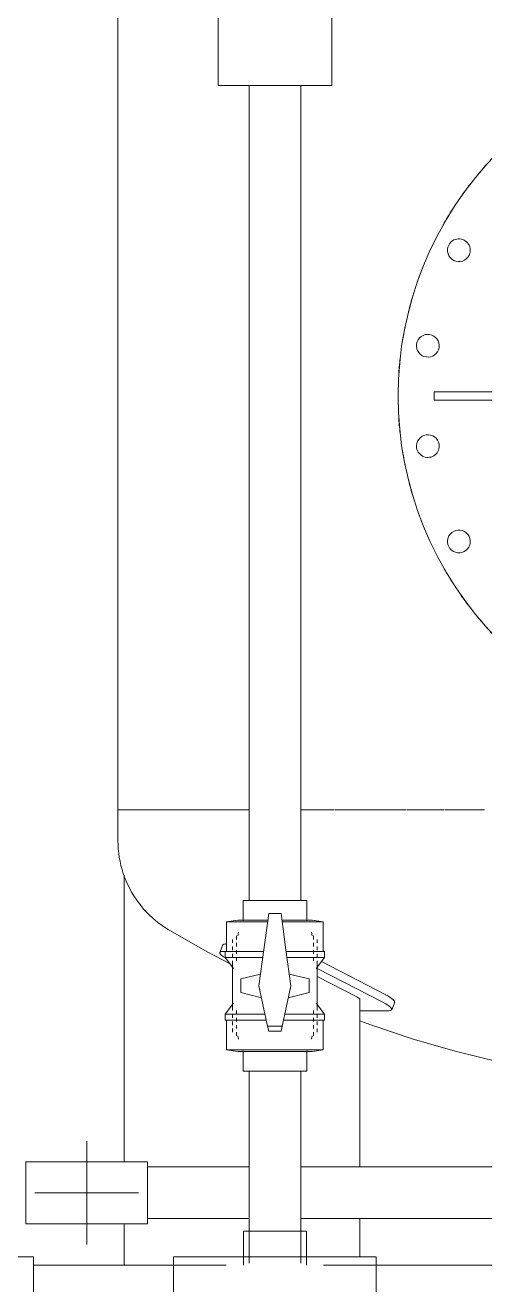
# Model space of a CAD drawing. Header units: millimetres. Extents: x -4001 to 3774, y -595 to 3523.
# Drawn here: x -1329 to -884, y 211 to 1428 of the extents above; entities that cross this region are included whole.
import ezdxf

# ---------------------------------------------------------------- set-up
doc = ezdxf.new("R2010")
doc.units = ezdxf.units.MM
for name, color, linetype, lineweight in [('A_--------_E-', 8, 'Continuous', 9), ('M-_EQPT----_E', 7, 'Continuous', 9), ('M-_WATR----_E', 5, 'Continuous', 9)]:
    doc.layers.add(name, color=color, linetype=linetype, lineweight=lineweight)

# ---------------------------------------------------------------- blocks, each defined once
blk = doc.blocks.new('PNS-0100 MAIN FRAME - ASY PNS-0100 MAIN FRAME_iam-651195-Разрез 3')
at = {"layer": 'A_--------_E-'}
for p, q in [((-1233.2, 330), (-1233.2, 607)), ((-1233.2, 230), (-1233.2, 270))]:
    blk.add_line(p, q, dxfattribs=at)
blk = doc.blocks.new('PNS-0100 MAIN FRAME - Standard-550811-Разрез 3')
blk.add_blockref('PNS-0100 MAIN FRAME - ASY PNS-0100 MAIN FRAME_iam-651195-Разрез 3', (0, 0))
blk = doc.blocks.new('PNS-Filter column D1200 _180 Left feed 50-50_ - ASY PNS-Filter column D1200_iam-904181-Разрез 3')
at = {"layer": 'A_--------_E-'}
for p, q in [((-1239.2, 670.1), (-1239.2, 2440.1)), ((-933.2, 1066.1), (-933.2, 1074.1)), ((-927.6, 1074.1), (-933.2, 1074.1)), ((-927.6, 1074.1), (-678.2, 1074.1)), ((-968.2, 1070.1), (-967.8, 1070.1)), ((-968.2, 1070.1), (-967.8, 1070.1)), ((-933.2, 1066.1), (-927.6, 1066.1)), ((-678.2, 1066.1), (-927.6, 1066.1)), ((-1239.2, 640.1), (-1239.2, 670.1)), ((-1238.8, 670.1), (-1239.2, 670.1)), ((-1238.8, 670.1), (-1237.6, 670.1)), ((-1235.6, 670.1), (-1237.6, 670.1)), ((-1235.6, 670.1), (-1232.9, 670.1)), ((-1229.4, 670.1), (-1232.9, 670.1)), ((-1229.4, 670.1), (-1225.2, 670.1)), ((-1220.2, 670.1), (-1225.1, 670.1)), ((-1220.2, 670.1), (-1214.5, 670.1)), ((-1209.1, 670.1), (-1214.3, 670.1)), ((-1209.1, 670.1), (-1200.8, 670.1)), ((-1192.8, 670.1), (-1200.6, 670.1)), ((-1192.8, 670.1), (-1184.2, 670.1)), ((-1184, 670.1), (-1164.8, 670.1)), ((-1164.9, 670.1), (-1184, 670.1)), ((-1164.6, 670.1), (-1142.7, 670.1)), ((-1142.8, 670.1), (-1164.5, 670.1)), ((-1142.4, 670.1), (-1118, 670.1)), ((-1118.1, 670.1), (-1142.4, 670.1)), ((-1117.7, 670.1), (-1112.6, 670.1)), ((-1112.6, 670.1), (-1117.7, 670.1)), ((-1062.5, 670.1), (-1061.4, 670.1)), ((-1061.4, 670.1), (-1062.5, 670.1)), ((-1060.9, 670.1), (-1029.7, 670.1)), ((-1029.7, 670.1), (-1060.9, 670.1)), ((-1029.2, 670.1), (-996, 670.1)), ((-996.1, 670.1), (-1029.2, 670.1)), ((-995.5, 670.1), (-960.5, 670.1)), ((-960.5, 670.1), (-995.5, 670.1)), ((-959.9, 670.1), (-923.3, 670.1)), ((-923.3, 670.1), (-959.9, 670.1)), ((-922.7, 670.1), (-884.6, 670.1)), ((-884.6, 670.1), (-922.7, 670.1)), ((-1140.7, 532.2), (-1137.9, 539.5)), ((-1135, 540.4), (-1134.1, 540.4)), ((-1135.4, 533.1), (-1137.9, 533.1)), ((-1042.4, 523.6), (-980.2, 491.4)), ((-983, 484.1), (-1046.4, 516.9)), ((-1046.4, 509.1), (-1008.1, 489.3)), ((-1005.1, 487), (-1005.1, 325)), ((-1005.3, 475.9), (-977.2, 475.9)), ((-971.5, 484.2), (-974.4, 476.9)), ((-1005.1, 275), (-1005.1, 238))]:
    blk.add_line(p, q, dxfattribs=at)
at = {"layer": 'A_--------_E-', "flags": 128}
for points in [[(-1239.2, 640.1), (-1239.1, 636.1), (-1238.9, 632.1), (-1238.5, 628.2), (-1237.9, 624.2), (-1237.2, 620.3), (-1236.3, 616.4), (-1235.3, 612.5), (-1234.1, 608.7), (-1232.8, 604.9), (-1231.3, 601.2), (-1229.6, 597.5), (-1227.9, 594), (-1226, 590.4), (-1223.9, 587), (-1221.7, 583.7), (-1219.4, 580.4), (-1216.9, 577.3), (-1214.4, 574.2), (-1211.7, 571.2), (-1208.8, 568.4), (-1205.9, 565.7), (-1202.9, 563.1), (-1199.8, 560.6), (-1196.5, 558.2), (-1193.2, 556), (-1190.6, 554.4)], [(-1190.6, 554.4), (-1152.9, 532.8), (-1130.8, 521.3)], [(-1008.1, 489.3), (-1005.3, 487.4), (-1005.1, 487)], [(-1005.3, 466.2), (-994.7, 462.2), (-953.5, 448.5), (-911.8, 436.5), (-869.7, 426.2), (-827.2, 417.6), (-784.3, 410.7), (-741.3, 405.5), (-698, 402.1), (-654.7, 400.3), (-649.9, 400.3)]]:
    blk.add_lwpolyline(points, dxfattribs=at)
at = {"layer": 'A_--------_E-'}
for centre, radius, start, end in [((-633.2, 1070.1), 335, 129.8483, 140.1517), ((-633.2, 1070.1), 335, 135, 315), ((-633.2, 1070.1), 335, 141.8626, 145.3039), ((-633.2, 1070.1), 335, 147.3527, 150.4568), ((-633.2, 1070.1), 335, 152.6467, 155.6106), ((-909.4, 1210.9), 11, 333, 153), ((-909.4, 1210.9), 11, 153, 333), ((-633.2, 1070.1), 335, 157.8754, 160.7653), ((-633.2, 1070.1), 335, 163.0744, 165.9214), ((-633.2, 1070.1), 335, 168.2574, 171.0791), ((-939.4, 1118.6), 11, 171, 351), ((-939.4, 1118.6), 11, 351, 171), ((-633.2, 1070.1), 335, 173.4308, 176.2391), ((-633.2, 1070.1), 335, 178.598, 180), ((-633.2, 1070.1), 335, 180, 181.402), ((-633.2, 1070.1), 335, 183.7609, 186.5692), ((-939.4, 1021.6), 11, 9, 189), ((-939.4, 1021.6), 11, 189, 9), ((-633.2, 1070.1), 335, 188.9209, 191.7426), ((-633.2, 1070.1), 335, 194.0786, 196.9256), ((-633.2, 1070.1), 335, 199.2347, 202.1246), ((-909.4, 929.4), 11, 27, 207), ((-633.2, 1070.1), 335, 204.3894, 207.3533), ((-909.4, 929.4), 11, 207, 27), ((-633.2, 1070.1), 335, 209.5432, 212.6473), ((-633.2, 1070.1), 335, 214.6961, 218.1374), ((-633.2, 1070.1), 335, 219.8483, 230.1517)]:
    blk.add_arc(centre, radius, start, end, dxfattribs=at)
for centre, start_param, end_param in [((-1119.2, 532.3), 5.798208, 6.283185), ((-1122, 525), 5.798208, 7.168839), ((-990.2, 491.4), 3.049314, 4.227412), ((-993, 484.1), 2.656615, 4.227412)]:
    blk.add_ellipse(centre, major_axis=(-18.6, 7.2), ratio=0.204303, start_param=start_param, end_param=end_param, dxfattribs=at)
blk = doc.blocks.new('PNS-Filter column D1200 _180 Left feed 50-50_ - Standard-909429-Разрез 3')
blk.add_blockref('PNS-Filter column D1200 _180 Left feed 50-50_ - ASY PNS-Filter column D1200_iam-904181-Разрез 3', (0, 0))
blk = doc.blocks.new('COMER_industrial series - BVI10-EL050-V15-Разрез 3')
at = {"layer": 'M-_WATR----_E', "color": 33, "lineweight": 20}
for p, q in [((-1118.2, 1582.4), (-1118.2, 1562.7)), ((-1118.2, 1582.4), (-1056.6, 1582.4)), ((-1056.6, 1562.7), (-1056.6, 1582.4)), ((-1123.4, 1563.6), (-1134.1, 1561.8)), ((-1134.1, 1561.8), (-1134.1, 1551)), ((-1040.8, 1561.8), (-1134.1, 1561.8)), ((-1051.4, 1563.6), (-1123.4, 1563.6)), ((-1040.8, 1561.8), (-1051.4, 1563.6)), ((-1040.8, 1551), (-1040.8, 1561.8)), ((-1142.4, 1551), (-1142.4, 1370)), ((-1032.4, 1551), (-1142.4, 1551)), ((-1122.7, 1551.7), (-1122.9, 1551)), ((-1052, 1551), (-1052.2, 1551.7)), ((-1032.4, 1370), (-1032.4, 1551)), ((-1142.4, 1370), (-1032.4, 1370))]:
    blk.add_line(p, q, dxfattribs=at)
blk = doc.blocks.new('COMER_industrial series - BVI10050-V21-Разрез 3')
at = {"layer": 'M-_WATR----_E', "color": 33, "lineweight": 20}
for p, q in [((1140.3, 582.4), (1140.3, 562.7)), ((1140.3, 582.4), (1201.9, 582.4)), ((1201.9, 562.7), (1201.9, 582.4)), ((1135.1, 563.6), (1124.4, 561.8)), ((1124.4, 561.8), (1124.4, 533.3)), ((1164, 561.8), (1124.4, 561.8)), ((1164.2, 563.6), (1135.1, 563.6)), ((1165.1, 569.8), (1165.1, 570)), ((1177.1, 570), (1165.1, 570)), ((1165.1, 569.8), (1177.1, 569.8)), ((1177.1, 570), (1177.1, 569.8)), ((1207.1, 563.6), (1178, 563.6)), ((1217.7, 561.8), (1178.2, 561.8)), ((1217.7, 561.8), (1207.1, 563.6)), ((1217.7, 533.3), (1217.7, 561.8)), ((1133.8, 548.4), (1133.8, 544.9)), ((1135.8, 551.7), (1135.1, 548.4)), ((1207.1, 548.4), (1206.4, 551.7)), ((1208.3, 544.9), (1208.3, 548.4)), ((1130.1, 544.9), (1130.1, 541.4)), ((1130.1, 537.9), (1130.1, 534.5)), ((1133.8, 541.4), (1133.8, 537.9)), ((1208.3, 537.9), (1208.3, 541.4)), ((1212.1, 541.4), (1212.1, 544.9)), ((1212.1, 534.5), (1212.1, 537.9)), ((1123.1, 533.3), (1123.1, 527.5)), ((1160.2, 533.3), (1123.1, 533.3)), ((1123.1, 527.5), (1131.1, 516.8)), ((1159.4, 527.5), (1123.1, 527.5)), ((1130.1, 531), (1130.1, 527.5)), ((1130.1, 524), (1130.1, 476)), ((1133.8, 534.5), (1133.8, 531)), ((1133.8, 527.5), (1133.8, 524)), ((1219.1, 533.3), (1182, 533.3)), ((1219.1, 527.5), (1182.8, 527.5)), ((1208.3, 531), (1208.3, 534.5)), ((1208.3, 524), (1208.3, 527.5)), ((1211.1, 516.8), (1219.1, 527.5)), ((1212.1, 527.5), (1212.1, 531)), ((1212.1, 476), (1212.1, 524)), ((1219.1, 527.5), (1219.1, 533.3)), ((1157.2, 511.2), (1138.1, 506.6)), ((1138.1, 506.6), (1138.1, 493.4)), ((1204.1, 506.6), (1184.9, 511.2)), ((1204.1, 493.4), (1204.1, 506.6)), ((1138.1, 493.4), (1158.2, 488.5)), ((1184, 488.5), (1204.1, 493.4)), ((1131.1, 483.2), (1123.1, 472.5)), ((1133.8, 476), (1133.8, 472.5)), ((1208.3, 472.5), (1208.3, 476)), ((1219.1, 472.5), (1211.1, 483.2)), ((1123.1, 472.5), (1123.1, 466.7)), ((1123.1, 472.5), (1161.6, 472.5)), ((1123.1, 466.7), (1162.8, 466.7)), ((1124.4, 466.7), (1124.4, 438.2)), ((1130.1, 472.5), (1130.1, 469)), ((1130.1, 465.5), (1130.1, 462.1)), ((1133.8, 469), (1133.8, 465.5)), ((1179.4, 466.7), (1219.1, 466.7)), ((1180.6, 472.5), (1219.1, 472.5)), ((1208.3, 465.5), (1208.3, 469)), ((1212.1, 469), (1212.1, 472.5)), ((1212.1, 462.1), (1212.1, 465.5)), ((1217.7, 438.2), (1217.7, 466.7)), ((1219.1, 466.7), (1219.1, 472.5)), ((1130.1, 458.6), (1130.1, 455.1)), ((1133.8, 462.1), (1133.8, 458.6)), ((1133.8, 455.1), (1133.8, 451.6)), ((1135.1, 451.6), (1135.8, 448.3)), ((1165.1, 456.2), (1164.1, 461)), ((1178.1, 461), (1164.1, 461)), ((1165.1, 456.2), (1177.1, 456.2)), ((1178.1, 461), (1177.1, 456.2)), ((1206.4, 448.3), (1207.1, 451.6)), ((1208.3, 458.6), (1208.3, 462.1)), ((1208.3, 451.6), (1208.3, 455.1)), ((1212.1, 455.1), (1212.1, 458.6)), ((1124.4, 438.2), (1135.1, 436.4)), ((1124.4, 438.2), (1217.7, 438.2)), ((1135.1, 436.4), (1207.1, 436.4)), ((1140.3, 437.3), (1140.3, 417.6)), ((1201.9, 417.6), (1201.9, 437.3)), ((1207.1, 436.4), (1217.7, 438.2)), ((1201.9, 417.6), (1140.3, 417.6))]:
    blk.add_line(p, q, dxfattribs=at)
at = {"layer": 'M-_WATR----_E', "color": 33, "lineweight": 20, "flags": 128}
for points in [[(1155.7, 500), (1160.4, 534.8), (1165.1, 569.8)], [(1177.1, 569.8), (1181.8, 534.8), (1186.4, 500)], [(1164.1, 461), (1159.9, 480.4), (1155.7, 500)], [(1186.4, 500), (1182.3, 480.4), (1178.1, 461)]]:
    blk.add_lwpolyline(points, dxfattribs=at)
at = {"layer": 'M-_WATR----_E', "color": 33, "lineweight": 20}
for radius, start, end in [(15.2, 187.568, 194.03), (15.1, 189.3511, 197.3632), (15.2, 342.6368, 350.6489)]:
    blk.add_arc((1171.1, 500), radius, start, end, dxfattribs=at)
blk = doc.blocks.new('COMER_EL50_U-PVC отвод 90 - DN16-DN315 _Grey_-V39-Разрез 3')
at = {"layer": 'M-_WATR----_E', "color": 40, "lineweight": 20}
for p, q in [((-1300.3, 330), (-1328.5, 330)), ((-1328.5, 330), (-1328.5, 300)), ((-1328.5, 300), (-1328.5, 270)), ((-1328.5, 270), (-1300.3, 270))]:
    blk.add_line(p, q, dxfattribs=at)
at = {"layer": 'M-_WATR----_E', "color": 40, "lineweight": 20, "flags": 128}
for points in [[(-1300.3, 330), (-1299.1, 330), (-1297.9, 330), (-1296.7, 330), (-1295.4, 330), (-1294.2, 330), (-1293, 330), (-1291.8, 330), (-1290.7, 330), (-1289.5, 330), (-1288.4, 330), (-1287.2, 330), (-1286.1, 330), (-1285, 330), (-1284, 330), (-1283, 330), (-1282, 330), (-1281, 330), (-1280, 330), (-1279.1, 330), (-1278.3, 330), (-1277.4, 330), (-1276.6, 330), (-1275.8, 330), (-1275.1, 330), (-1274.4, 330), (-1273.8, 330), (-1273.2, 330), (-1272.6, 330), (-1272.1, 330), (-1271.6, 330), (-1271.2, 330), (-1270.8, 330), (-1270.5, 330), (-1270.2, 330), (-1270, 330), (-1269.8, 330), (-1269.7, 330), (-1269.6, 330)], [(-1269.6, 270), (-1269.8, 270), (-1269.9, 270), (-1270.2, 270), (-1270.4, 270), (-1270.7, 270), (-1271.1, 270), (-1271.5, 270), (-1272, 270), (-1272.5, 270), (-1273, 270), (-1273.6, 270), (-1274.3, 270), (-1274.9, 270), (-1275.6, 270), (-1276.4, 270), (-1277.2, 270), (-1278, 270), (-1278.9, 270), (-1279.8, 270), (-1280.7, 270), (-1281.7, 270), (-1282.7, 270), (-1283.7, 270), (-1284.8, 270), (-1285.8, 270), (-1286.9, 270), (-1288.1, 270), (-1289.2, 270), (-1290.3, 270), (-1291.5, 270), (-1292.7, 270), (-1293.9, 270), (-1295.1, 270), (-1296.3, 270), (-1297.6, 270), (-1298.8, 270), (-1300, 270), (-1300.3, 270)]]:
    blk.add_lwpolyline(points, dxfattribs=at)
blk = doc.blocks.new('COMER_EL50_U-PVC отвод 90 - DN16-DN315 _Grey_-V48-Разрез 3')
at = {"layer": 'M-_WATR----_E', "color": 40, "lineweight": 20}
for p, q in [((-1210.5, 330), (-1238.7, 330)), ((-1210.5, 300), (-1210.5, 330)), ((-1210.5, 270), (-1210.5, 300)), ((-1238.7, 270), (-1210.5, 270))]:
    blk.add_line(p, q, dxfattribs=at)
at = {"layer": 'M-_WATR----_E', "color": 40, "lineweight": 20, "flags": 128}
for points in [[(-1238.7, 330), (-1240, 330), (-1241.2, 330), (-1242.4, 330), (-1243.7, 330), (-1244.9, 330), (-1246.1, 330), (-1247.3, 330), (-1248.4, 330), (-1249.6, 330), (-1250.7, 330), (-1251.9, 330), (-1253, 330), (-1254.1, 330), (-1255.1, 330), (-1256.1, 330), (-1257.1, 330), (-1258.1, 330), (-1259.1, 330), (-1260, 330), (-1260.8, 330), (-1261.7, 330), (-1262.5, 330), (-1263.3, 330), (-1264, 330), (-1264.7, 330), (-1265.3, 330), (-1265.9, 330), (-1266.5, 330), (-1267, 330), (-1267.5, 330), (-1267.9, 330), (-1268.3, 330), (-1268.6, 330), (-1268.9, 330), (-1269.1, 330), (-1269.3, 330), (-1269.4, 330), (-1269.5, 330), (-1269.5, 330), (-1269.5, 330)], [(-1269.5, 270), (-1269.5, 270), (-1269.5, 270), (-1269.3, 270), (-1269.2, 270), (-1268.9, 270), (-1268.7, 270), (-1268.4, 270), (-1268, 270), (-1267.6, 270), (-1267.1, 270), (-1266.6, 270), (-1266.1, 270), (-1265.5, 270), (-1264.8, 270), (-1264.2, 270), (-1263.5, 270), (-1262.7, 270), (-1261.9, 270), (-1261.1, 270), (-1260.2, 270), (-1259.3, 270), (-1258.4, 270), (-1257.4, 270), (-1256.4, 270), (-1255.4, 270), (-1254.3, 270), (-1253.3, 270), (-1252.2, 270), (-1251, 270), (-1249.9, 270), (-1248.8, 270), (-1247.6, 270), (-1246.4, 270), (-1245.2, 270), (-1244, 270), (-1242.8, 270), (-1241.5, 270), (-1240.3, 270), (-1239.1, 270), (-1238.7, 270)]]:
    blk.add_lwpolyline(points, dxfattribs=at)
blk = doc.blocks.new('COMER_EL50_U-PVC отвод 90 - DN16-DN315 _Grey_-V78-Разрез 3')
at = {"layer": 'M-_WATR----_E', "color": 33, "lineweight": 20}
for p, q in [((-1321, 238), (-1366.2, 238)), ((-1366.2, 132), (-1321, 132))]:
    blk.add_line(p, q, dxfattribs=at)
at = {"layer": 'M-_WATR----_E', "color": 33, "lineweight": 20, "flags": 128}
for points in [[(-1366.2, 238), (-1368.4, 238), (-1370.5, 238), (-1372.6, 238), (-1374.8, 238), (-1376.9, 238), (-1379, 238), (-1381.1, 238), (-1383.1, 238), (-1385.2, 238), (-1387.1, 238), (-1389.1, 238), (-1391, 238), (-1392.9, 238), (-1394.8, 238), (-1396.6, 238), (-1398.3, 238), (-1400, 238), (-1401.7, 238), (-1403.3, 238), (-1404.8, 238), (-1406.3, 238), (-1407.7, 238), (-1409, 238), (-1410.3, 238), (-1411.5, 238), (-1412.6, 238), (-1413.6, 238), (-1414.6, 238), (-1415.5, 238), (-1416.3, 238), (-1417.1, 238), (-1417.7, 238), (-1418.3, 238), (-1418.8, 238), (-1419.2, 238), (-1419.5, 238), (-1419.8, 238), (-1419.9, 238), (-1420, 238), (-1420, 238)], [(-1420, 132), (-1420, 132), (-1419.8, 132), (-1419.6, 132), (-1419.3, 132), (-1418.9, 132), (-1418.5, 132), (-1417.9, 132), (-1417.3, 132), (-1416.6, 132), (-1415.8, 132), (-1414.9, 132), (-1413.9, 132), (-1412.9, 132), (-1411.8, 132), (-1410.6, 132), (-1409.4, 132), (-1408, 132), (-1406.6, 132), (-1405.2, 132), (-1403.7, 132), (-1402.1, 132), (-1400.5, 132), (-1398.8, 132), (-1397.1, 132), (-1395.3, 132), (-1393.4, 132), (-1391.6, 132), (-1389.6, 132), (-1387.7, 132), (-1385.7, 132), (-1383.7, 132), (-1381.6, 132), (-1379.6, 132), (-1377.5, 132), (-1375.3, 132), (-1373.2, 132), (-1371.1, 132), (-1368.9, 132), (-1366.8, 132), (-1366.2, 132)]]:
    blk.add_lwpolyline(points, dxfattribs=at)
at = {"layer": 'M-_WATR----_E', "color": 33, "lineweight": 20}
for start_param, end_param in [(4.712389, 6.283185), (3.141593, 4.712389)]:
    blk.add_ellipse((-1321, 185), major_axis=(0, 53), ratio=0.000006, start_param=start_param, end_param=end_param, dxfattribs=at)
blk = doc.blocks.new('Тройник клеевой - d 20-315 мм-V79-Разрез 3')
at = {"layer": 'M-_WATR----_E', "color": 33, "lineweight": 20}
for p, q in [((-1117.9, 263), (-1117.9, 232)), ((-1056.9, 263), (-1117.9, 263)), ((-1056.9, 232), (-1056.9, 263)), ((-1134.4, 238), (-1185.4, 238)), ((-1087.4, 238), (-1134.4, 238)), ((-1117.9, 232), (-1117.9, 229.9)), ((-1040.4, 238), (-1087.4, 238)), ((-1056.9, 229.9), (-1056.9, 232)), ((-989.4, 238), (-1040.4, 238)), ((-1185.4, 132), (-1134.4, 132)), ((-1134.4, 132), (-1087.4, 132)), ((-1087.4, 132), (-1040.4, 132)), ((-1040.4, 132), (-989.4, 132))]:
    blk.add_line(p, q, dxfattribs=at)
for centre in [(-1185.4, 185), (-989.4, 185)]:
    blk.add_ellipse(centre, major_axis=(0, 53), ratio=0.000003, start_param=0, end_param=3.141593, dxfattribs=at)

msp = doc.modelspace()

# ---------------------------------------------------------------- linework, layer by layer
at = {"layer": 'M-_WATR----_E', "color": 33, "lineweight": 20}
for p, q in [((-1112.4, 1370), (-1112.4, 582.5)), ((-1062.4, 582.5), (-1062.4, 1370)), ((-1112.4, 582.5), (-1062.4, 582.5)), ((-1112.4, 417.5), (-1112.4, 232)), ((-1062.4, 417.5), (-1112.4, 417.5)), ((-1062.4, 232), (-1062.4, 417.5)), ((-1134.4, 230), (-1321, 230)), ((1123.5, 230), (-1040.4, 230))]:
    msp.add_line(p, q, dxfattribs=at)
at = {"layer": 'M-_WATR----_E', "color": 40, "lineweight": 20}
for p, q in [((-1269.5, 250), (-1269.5, 350)), ((-1112.4, 325), (-1210.5, 325)), ((-123.1, 325), (-1062.4, 325)), ((-1319.5, 300), (-1219.5, 300)), ((-1210.5, 275), (-1112.4, 275)), ((-1062.4, 275), (-123.1, 275))]:
    msp.add_line(p, q, dxfattribs=at)

# ---------------------------------------------------------------- block references
at = {"layer": 'A_--------_E-'}
msp.add_blockref('PNS-0100 MAIN FRAME - Standard-550811-Разрез 3', (0, 0), dxfattribs=at)
at = {"layer": 'M-_EQPT----_E'}
msp.add_blockref('PNS-Filter column D1200 _180 Left feed 50-50_ - Standard-909429-Разрез 3', (0, 0), dxfattribs=at)
at = {"layer": 'M-_WATR----_E', "color": 33, "lineweight": 20}
for name, p in [('COMER_industrial series - BVI10-EL050-V15-Разрез 3', (0, 0)), ('COMER_industrial series - BVI10050-V21-Разрез 3', (-2258.5, 0)), ('Тройник клеевой - d 20-315 мм-V79-Разрез 3', (0, 0)), ('COMER_EL50_U-PVC отвод 90 - DN16-DN315 _Grey_-V78-Разрез 3', (0, 0))]:
    msp.add_blockref(name, p, dxfattribs=at)
at = {"layer": 'M-_WATR----_E', "color": 40, "lineweight": 20}
for name in ['COMER_EL50_U-PVC отвод 90 - DN16-DN315 _Grey_-V39-Разрез 3', 'COMER_EL50_U-PVC отвод 90 - DN16-DN315 _Grey_-V48-Разрез 3']:
    msp.add_blockref(name, (0, 0), dxfattribs=at)

doc.saveas('drawing.dxf')
